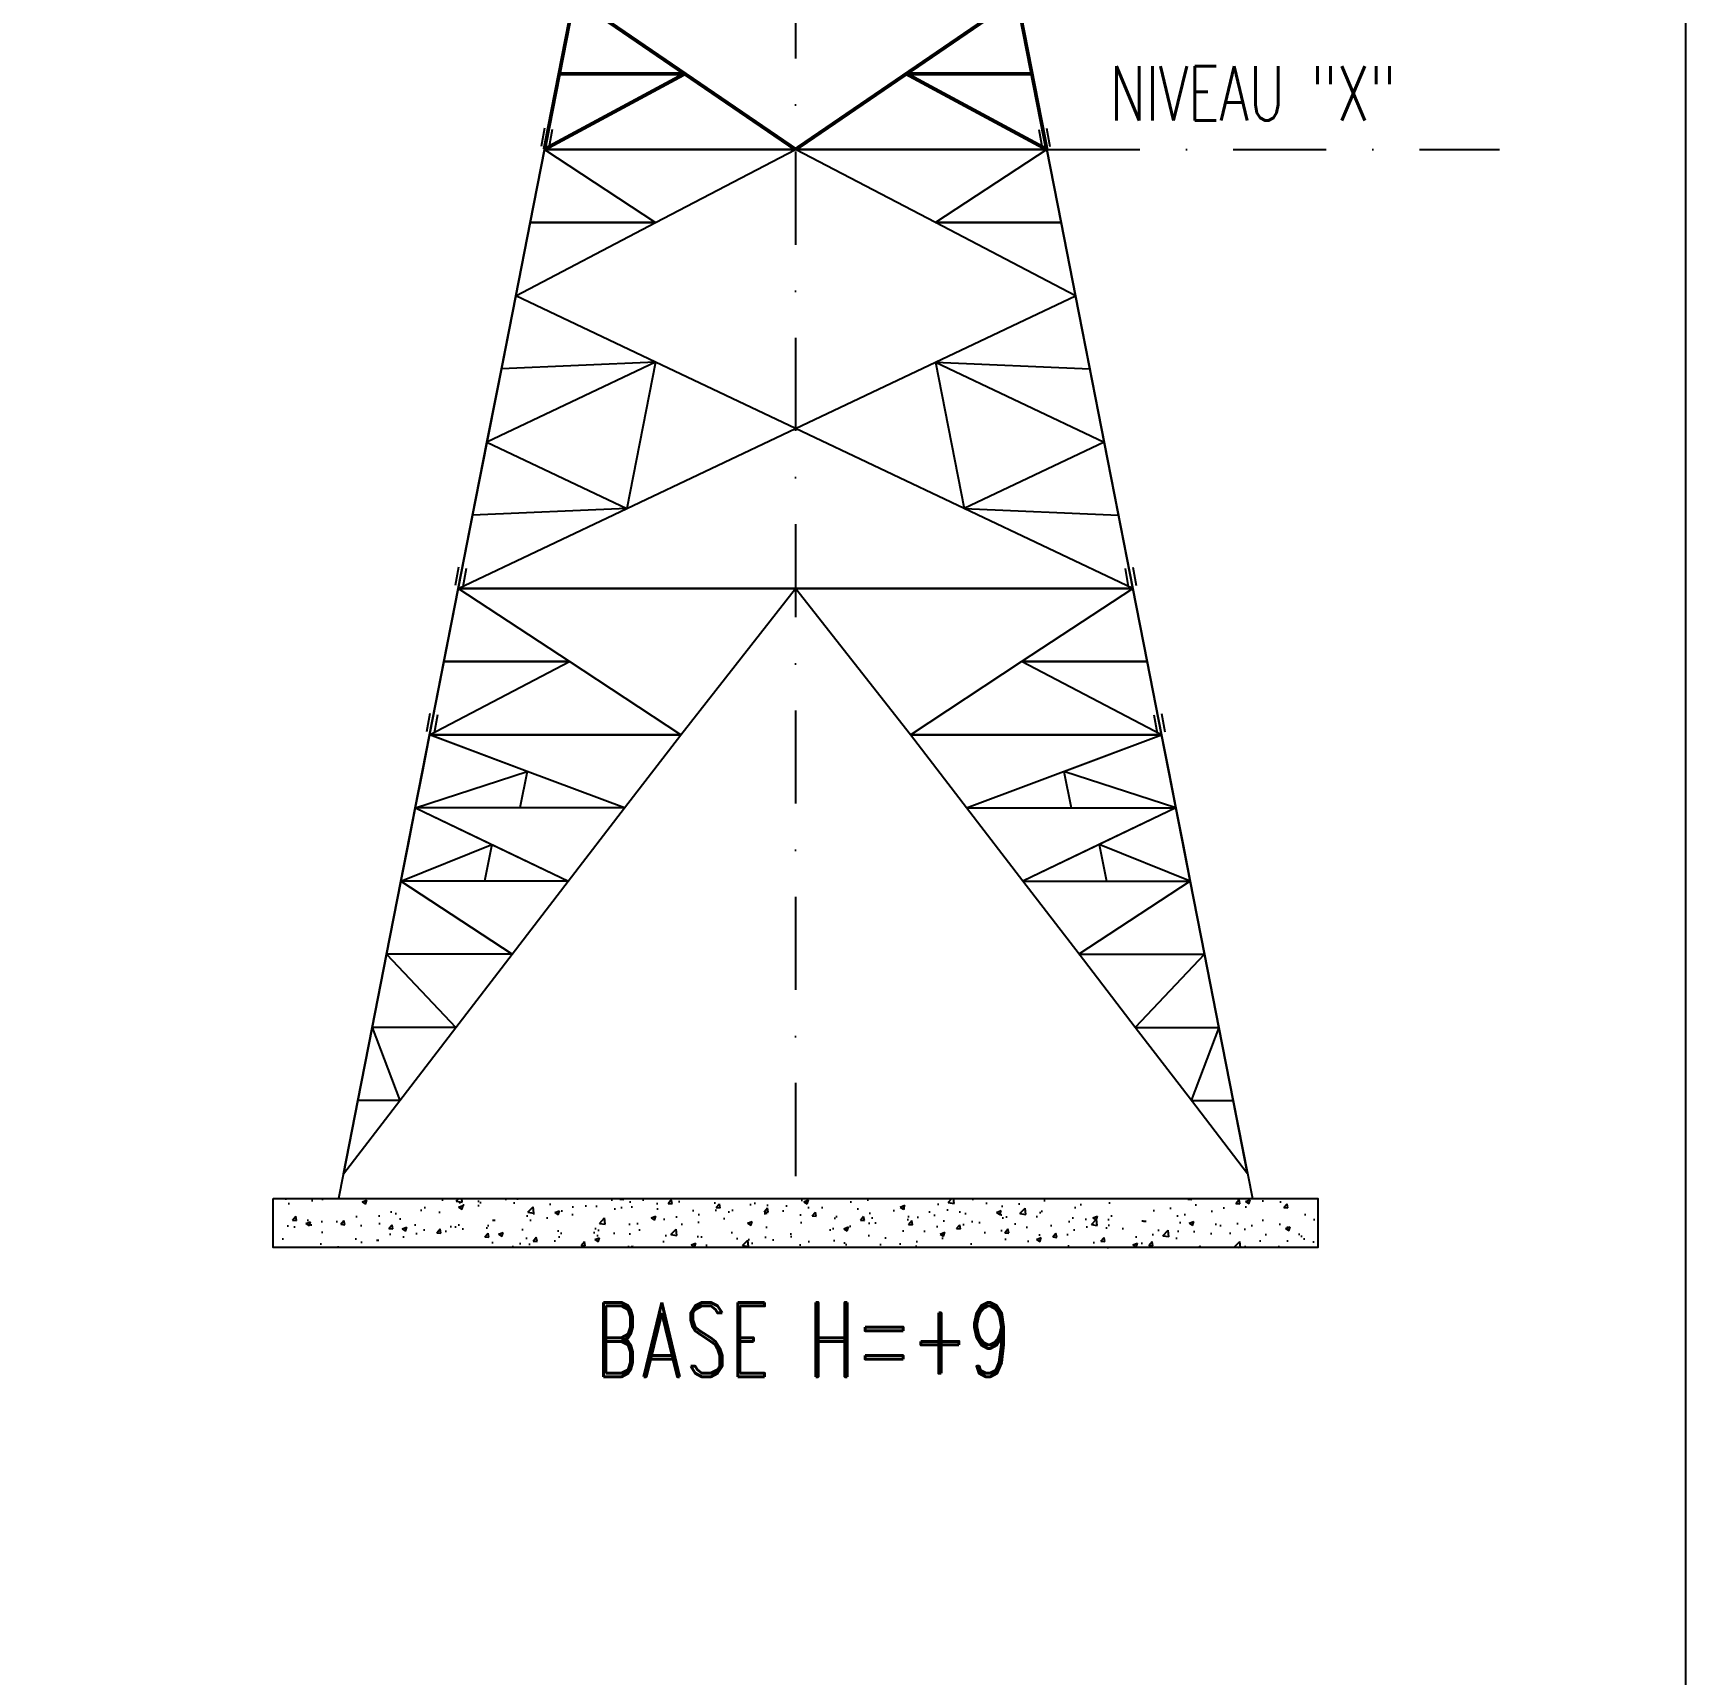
# Model space of a CAD drawing. Extents: x 512572 to 528792, y -20540 to -9023.
# Drawn here: x 527017 to 528792, y -18348 to -16584 of the extents above; entities that cross this region are included whole.
import ezdxf

# ---------------------------------------------------------------- set-up
doc = ezdxf.new("R2010")
doc.units = 0
doc.header["$LTSCALE"] = 200
doc.header["$MEASUREMENT"] = 0
doc.linetypes.add('DASHDOT', pattern=[1, 0.5, -0.25, 0, -0.25])
for name, color, linetype in [('LS', 7, 'CONTINUOUS'), ('MZ', 6, 'DASHDOT'), ('QT_MPR', 7, 'CONTINUOUS')]:
    doc.layers.add(name, color=color, linetype=linetype)
doc.styles.add('RD', font='ROMAND8.SHX', dxfattribs={"width": 0.7})
doc.styles.add('RS', font='ROMANS8.shx', dxfattribs={"width": 0.7})

msp = doc.modelspace()

# ---------------------------------------------------------------- hatches: boundary and pattern name
at = {"layer": 'LS'}
h = msp.add_hatch(dxfattribs=at)
h.set_pattern_fill('AR-CONC', color=3, scale=7.200107, style=0)
h.set_pattern_definition([(50, (504758.837, -22387.956), (51.6435, -4.51822), [5.40008, -59.40088]), (355, (504758.837, -22387.956), (-9.99024, 54.15864), [4.32006, -47.5207]), (100.4514, (504763.14, -22388.33), (41.65329, 49.64038), [4.58936, -50.48298]), (46.1842, (504758.84, -22373.556), (76.8425, -11.91755), [8.10012, -89.10132]), (96.6356, (504765.24, -22374.55), (67.29671, 70.13753), [6.88404, -75.72446]), (351.1842, (504758.84, -22373.556), (67.29666, 70.13758), [6.4801, -71.28106]), (21, (504766.037, -22377.156), (42.977945, -28.98899), [5.40008, -59.40088]), (326, (504766.037, -22377.156), (17.51896, 52.21158), [4.32006, -47.5207]), (71.4514, (504769.62, -22379.57), (60.49693, 23.22254), [4.58936, -50.48298]), (37.5, (504758.837, -22387.956), (0.875523, 23.968713), [0, -46.944696, 0, -48.240715, 0, -47.700707]), (7.5, (504758.837, -22387.956), (18.941288, 28.398064), [0, -27.504408, 0, -45.86468, 0, -18.18027]), (327.5, (504742.78, -22387.956), (38.435785, -1.623975), [0, -18.000267, 0, -56.160833, 0, -74.521105]), (317.5, (504735.58, -22387.956), (41.990027, 7.207666), [0, -23.400347, 0, -37.296553, 0, -52.920785])])
h.paths.add_polyline_path([(528397.053, -17835.859), (527275.287, -17835.859), (527275.287, -17888.341), (528397.053, -17888.341)])

# ---------------------------------------------------------------- linework, layer by layer
at = {"layer": 'LS', "color": 3, "ltscale": 0.01}
for p, q in [((527566.563, -16686.038), (527563.053, -16705.719)), ((527574.817, -16687.51), (527571.307, -16707.191)), ((528097.523, -16687.51), (528101.033, -16707.191)), ((528105.777, -16686.038), (528109.286, -16705.719))]:
    msp.add_line(p, q, dxfattribs=at)
at = {"layer": 'LS', "color": 6, "ltscale": 0.01}
for p, q in [((527566.467, -16708.792), (527551.062, -16787.392)), ((527566.467, -16708.792), (527551.062, -16787.392)), ((527551.062, -16787.392), (527566.467, -16708.792)), ((527551.062, -16787.392), (527566.467, -16708.792)), ((527566.467, -16708.792), (527551.062, -16787.392)), ((527566.467, -16708.792), (527551.062, -16787.392)), ((527701.292, -16708.792), (527566.467, -16708.792)), ((527566.467, -16708.792), (527701.292, -16708.792)), ((527566.467, -16708.792), (527701.292, -16708.792)), ((527566.467, -16708.792), (527701.292, -16708.792)), ((527566.467, -16708.792), (527701.292, -16708.792)), ((527701.292, -16708.792), (527566.467, -16708.792)), ((527701.292, -16708.792), (527566.467, -16708.792)), ((527701.292, -16708.792), (527566.467, -16708.792)), ((527566.467, -16708.792), (527685.887, -16787.392)), ((527566.467, -16708.792), (527685.887, -16787.392)), ((527685.887, -16787.392), (527836.17, -16708.792)), ((527685.887, -16787.392), (527836.17, -16708.792)), ((527701.292, -16708.792), (527836.17, -16708.792)), ((527836.17, -16708.792), (527701.292, -16708.792)), ((527836.17, -16708.792), (527701.292, -16708.792)), ((527836.17, -16708.792), (527701.292, -16708.792)), ((527836.17, -16708.792), (527971.048, -16708.792)), ((527971.048, -16708.792), (527836.17, -16708.792)), ((527836.17, -16708.792), (527971.048, -16708.792)), ((527836.17, -16708.792), (527971.048, -16708.792)), ((527986.453, -16787.392), (527836.17, -16708.792)), ((527986.453, -16787.392), (527836.17, -16708.792)), ((528105.873, -16708.792), (527971.048, -16708.792)), ((527971.048, -16708.792), (528105.873, -16708.792)), ((528105.873, -16708.792), (527971.048, -16708.792)), ((528105.873, -16708.792), (527971.048, -16708.792)), ((527971.048, -16708.792), (528105.873, -16708.792)), ((528105.873, -16708.792), (527971.048, -16708.792)), ((527971.048, -16708.792), (528105.873, -16708.792)), ((528105.873, -16708.792), (527986.453, -16787.392)), ((528105.873, -16708.792), (527986.453, -16787.392)), ((528105.873, -16708.792), (528121.278, -16787.392)), ((528105.873, -16708.792), (528121.278, -16787.392)), ((528121.278, -16787.392), (528105.873, -16708.792)), ((528121.278, -16787.392), (528105.873, -16708.792)), ((528105.873, -16708.792), (528121.278, -16787.392)), ((528105.873, -16708.792), (528121.278, -16787.392)), ((527535.656, -16865.992), (527551.062, -16787.392)), ((527535.656, -16865.992), (527551.062, -16787.392)), ((527535.656, -16865.992), (527685.887, -16787.392)), ((527535.656, -16865.992), (527685.887, -16787.392)), ((527551.062, -16787.392), (527535.656, -16865.992)), ((527551.062, -16787.392), (527535.656, -16865.992)), ((527551.062, -16787.392), (527685.887, -16787.392)), ((527685.887, -16787.392), (527551.062, -16787.392)), ((527986.453, -16787.392), (528121.278, -16787.392)), ((528121.278, -16787.392), (527986.453, -16787.392)), ((528136.684, -16865.992), (527986.453, -16787.392)), ((528136.684, -16865.992), (527986.453, -16787.392)), ((528136.684, -16865.992), (528121.278, -16787.392)), ((528136.684, -16865.992), (528121.278, -16787.392)), ((528121.278, -16787.392), (528136.684, -16865.992)), ((528121.278, -16787.392), (528136.684, -16865.992)), ((527520.25, -16944.592), (527535.656, -16865.992)), ((527520.25, -16944.592), (527535.656, -16865.992)), ((527535.656, -16865.992), (527521.665, -16937.256)), ((527535.656, -16865.992), (527521.665, -16937.256)), ((527685.887, -16937.256), (527535.656, -16865.992)), ((527685.887, -16937.256), (527535.656, -16865.992)), ((527986.453, -16937.256), (528136.684, -16865.992)), ((527986.453, -16937.256), (528136.684, -16865.992)), ((528152.09, -16944.592), (528136.684, -16865.992)), ((528152.09, -16944.592), (528136.684, -16865.992)), ((528136.684, -16865.992), (528150.675, -16937.256)), ((528136.684, -16865.992), (528150.675, -16937.256)), ((527521.665, -16937.256), (527490.854, -17094.456)), ((527521.665, -16937.256), (527490.854, -17094.456)), ((527521.665, -16937.256), (527504.792, -17023.192)), ((527521.665, -16937.256), (527504.792, -17023.192)), ((527685.887, -16937.256), (527504.792, -17023.192)), ((527685.887, -16937.256), (527504.792, -17023.192)), ((527504.792, -17023.192), (527520.25, -16944.592)), ((527504.792, -17023.192), (527520.25, -16944.592)), ((527521.665, -16937.256), (527507.674, -17008.572)), ((527521.665, -16937.256), (527507.674, -17008.572)), ((527685.887, -16937.256), (527520.25, -16944.592)), ((527685.887, -16937.256), (527520.25, -16944.592)), ((527520.25, -16944.592), (527521.665, -16937.256)), ((527520.25, -16944.592), (527521.665, -16937.256)), ((527685.887, -16937.256), (527655.076, -17094.456)), ((527685.887, -16937.256), (527655.076, -17094.456)), ((527836.17, -17008.572), (527685.887, -16937.256)), ((527836.17, -17008.572), (527685.887, -16937.256)), ((527836.17, -17008.572), (527986.453, -16937.256)), ((527836.17, -17008.572), (527986.453, -16937.256)), ((527986.453, -16937.256), (528152.09, -16944.592)), ((527986.453, -16937.256), (528152.09, -16944.592)), ((527986.453, -16937.256), (528167.548, -17023.192)), ((527986.453, -16937.256), (528167.548, -17023.192)), ((527986.453, -16937.256), (528017.264, -17094.456)), ((527986.453, -16937.256), (528017.264, -17094.456)), ((528152.09, -16944.592), (528150.675, -16937.256)), ((528152.09, -16944.592), (528150.675, -16937.256)), ((528150.675, -16937.256), (528167.548, -17023.192)), ((528150.675, -16937.256), (528167.548, -17023.192)), ((528150.675, -16937.256), (528181.486, -17094.456)), ((528150.675, -16937.256), (528181.486, -17094.456)), ((528150.675, -16937.256), (528164.666, -17008.572)), ((528150.675, -16937.256), (528164.666, -17008.572)), ((528167.548, -17023.192), (528152.09, -16944.592)), ((528167.548, -17023.192), (528152.09, -16944.592)), ((527507.674, -17008.572), (527490.854, -17094.456)), ((527507.674, -17008.572), (527490.854, -17094.456)), ((527655.076, -17094.456), (527836.17, -17008.572)), ((527655.076, -17094.456), (527836.17, -17008.572)), ((528017.264, -17094.456), (527836.17, -17008.572)), ((528017.264, -17094.456), (527836.17, -17008.572)), ((528164.666, -17008.572), (528181.486, -17094.456)), ((528164.666, -17008.572), (528181.486, -17094.456)), ((527489.387, -17101.792), (527504.792, -17023.192)), ((527489.387, -17101.792), (527504.792, -17023.192)), ((527504.792, -17023.192), (527490.854, -17094.456)), ((527504.792, -17023.192), (527490.854, -17094.456)), ((527504.792, -17023.192), (527655.076, -17094.456)), ((527504.792, -17023.192), (527655.076, -17094.456)), ((528167.548, -17023.192), (528017.264, -17094.456)), ((528167.548, -17023.192), (528017.264, -17094.456)), ((528167.548, -17023.192), (528181.486, -17094.456)), ((528167.548, -17023.192), (528181.486, -17094.456)), ((528182.953, -17101.792), (528167.548, -17023.192)), ((528182.953, -17101.792), (528167.548, -17023.192)), ((527473.981, -17180.392), (527655.076, -17094.456)), ((527473.981, -17180.392), (527655.076, -17094.456)), ((527490.854, -17094.456), (527473.981, -17180.392)), ((527490.854, -17094.456), (527473.981, -17180.392)), ((527473.981, -17180.392), (527489.387, -17101.792)), ((527473.981, -17180.392), (527489.387, -17101.792)), ((527490.854, -17094.456), (527489.387, -17101.792)), ((527490.854, -17094.456), (527489.387, -17101.792)), ((527655.076, -17094.456), (527489.387, -17101.792)), ((527655.076, -17094.456), (527489.387, -17101.792)), ((528017.264, -17094.456), (528182.953, -17101.792)), ((528017.264, -17094.456), (528182.953, -17101.792)), ((528198.359, -17180.392), (528017.264, -17094.456)), ((528198.359, -17180.392), (528017.264, -17094.456)), ((528181.486, -17094.456), (528182.953, -17101.792)), ((528181.486, -17094.456), (528182.953, -17101.792)), ((528181.486, -17094.456), (528198.359, -17180.392)), ((528181.486, -17094.456), (528198.359, -17180.392)), ((528198.359, -17180.392), (528182.953, -17101.792)), ((528198.359, -17180.392), (528182.953, -17101.792)), ((527474.077, -17157.638), (527470.567, -17177.319)), ((527482.331, -17159.11), (527478.821, -17178.791)), ((528190.009, -17159.11), (528193.519, -17178.791)), ((528198.263, -17157.638), (528201.772, -17177.319)), ((527473.981, -17180.392), (527443.17, -17337.592)), ((527473.981, -17180.392), (527443.17, -17337.592)), ((527458.576, -17258.992), (527473.981, -17180.392)), ((527458.576, -17258.992), (527473.981, -17180.392)), ((527473.981, -17180.392), (527458.576, -17258.992)), ((527473.981, -17180.392), (527458.576, -17258.992)), ((527473.981, -17180.392), (527594.711, -17180.392)), ((527473.981, -17180.392), (527594.711, -17180.392)), ((527473.981, -17180.392), (527534.346, -17180.392)), ((527473.981, -17180.392), (527534.346, -17180.392)), ((527473.981, -17180.392), (527534.346, -17180.392)), ((527593.453, -17258.992), (527473.981, -17180.392)), ((527593.453, -17258.992), (527473.981, -17180.392)), ((527473.981, -17180.392), (527655.076, -17180.392)), ((527655.076, -17180.392), (527473.981, -17180.392)), ((527473.981, -17180.392), (527594.711, -17180.392)), ((527473.981, -17180.392), (527594.711, -17180.392)), ((527473.981, -17180.392), (527534.346, -17180.392)), ((527473.981, -17180.392), (527534.346, -17180.392)), ((527473.981, -17180.392), (528198.359, -17180.392)), ((527534.346, -17180.392), (527594.711, -17180.392)), ((527534.346, -17180.392), (527594.711, -17180.392)), ((527594.711, -17180.392), (527715.44, -17180.392)), ((527594.711, -17180.392), (527715.44, -17180.392)), ((527594.711, -17180.392), (527655.076, -17180.392)), ((527594.711, -17180.392), (527655.076, -17180.392)), ((527655.076, -17180.392), (527715.44, -17180.392)), ((527655.076, -17180.392), (527715.44, -17180.392)), ((527655.076, -17180.392), (527836.17, -17180.392)), ((527836.17, -17180.392), (527655.076, -17180.392)), ((527712.873, -17337.592), (527836.17, -17180.392)), ((527712.873, -17337.592), (527836.17, -17180.392)), ((527715.44, -17180.392), (527836.17, -17180.392)), ((527715.44, -17180.392), (527836.17, -17180.392)), ((527715.44, -17180.392), (527836.17, -17180.392)), ((527715.44, -17180.392), (527836.17, -17180.392)), ((527959.467, -17337.592), (527836.17, -17180.392)), ((527959.467, -17337.592), (527836.17, -17180.392)), ((527836.17, -17180.392), (528017.264, -17180.392)), ((528017.264, -17180.392), (527836.17, -17180.392)), ((527956.9, -17180.392), (527836.17, -17180.392)), ((527956.9, -17180.392), (527836.17, -17180.392)), ((527836.17, -17180.392), (527956.9, -17180.392)), ((527836.17, -17180.392), (527956.9, -17180.392)), ((528017.264, -17180.392), (527956.9, -17180.392)), ((528017.264, -17180.392), (527956.9, -17180.392)), ((528077.629, -17180.392), (527956.9, -17180.392)), ((528077.629, -17180.392), (527956.9, -17180.392)), ((528017.264, -17180.392), (528198.359, -17180.392)), ((528198.359, -17180.392), (528017.264, -17180.392)), ((528077.629, -17180.392), (528017.264, -17180.392)), ((528077.629, -17180.392), (528017.264, -17180.392)), ((528198.359, -17180.392), (528077.629, -17180.392)), ((528077.629, -17180.392), (528198.359, -17180.392)), ((528198.359, -17180.392), (528077.629, -17180.392)), ((528198.359, -17180.392), (528077.629, -17180.392)), ((528137.994, -17180.392), (528077.629, -17180.392)), ((528137.994, -17180.392), (528077.629, -17180.392)), ((528078.887, -17258.992), (528198.359, -17180.392)), ((528078.887, -17258.992), (528198.359, -17180.392)), ((528198.359, -17180.392), (528137.994, -17180.392)), ((528198.359, -17180.392), (528137.994, -17180.392)), ((528137.994, -17180.392), (528198.359, -17180.392)), ((528198.359, -17180.392), (528137.994, -17180.392)), ((528198.359, -17180.392), (528137.994, -17180.392)), ((528198.359, -17180.392), (528229.17, -17337.592)), ((528198.359, -17180.392), (528229.17, -17337.592)), ((528213.764, -17258.992), (528198.359, -17180.392)), ((528213.764, -17258.992), (528198.359, -17180.392)), ((528198.359, -17180.392), (528213.764, -17258.992)), ((528198.359, -17180.392), (528213.764, -17258.992)), ((527443.17, -17337.592), (527593.453, -17258.992)), ((527443.17, -17337.592), (527593.453, -17258.992)), ((527443.17, -17337.592), (527458.576, -17258.992)), ((527443.17, -17337.592), (527458.576, -17258.992)), ((527443.17, -17337.592), (527458.576, -17258.992)), ((527443.17, -17337.592), (527458.576, -17258.992)), ((527458.576, -17258.992), (527443.17, -17337.592)), ((527458.576, -17258.992), (527443.17, -17337.592)), ((527458.576, -17258.992), (527593.453, -17258.992)), ((527593.453, -17258.992), (527458.576, -17258.992)), ((527712.873, -17337.592), (527593.453, -17258.992)), ((527712.873, -17337.592), (527593.453, -17258.992)), ((527959.467, -17337.592), (528078.887, -17258.992)), ((527959.467, -17337.592), (528078.887, -17258.992)), ((528229.17, -17337.592), (528078.887, -17258.992)), ((528229.17, -17337.592), (528078.887, -17258.992)), ((528078.887, -17258.992), (528213.764, -17258.992)), ((528213.764, -17258.992), (528078.887, -17258.992)), ((528229.17, -17337.592), (528213.764, -17258.992)), ((528229.17, -17337.592), (528213.764, -17258.992)), ((528229.17, -17337.592), (528213.764, -17258.992)), ((528229.17, -17337.592), (528213.764, -17258.992)), ((528213.764, -17258.992), (528229.17, -17337.592)), ((528213.764, -17258.992), (528229.17, -17337.592)), ((527443.266, -17314.838), (527439.756, -17334.519)), ((527451.52, -17316.31), (527448.01, -17335.991)), ((528220.82, -17316.31), (528224.33, -17335.991)), ((528229.074, -17314.838), (528232.584, -17334.519)), ((527427.764, -17416.192), (527443.17, -17337.592)), ((527443.17, -17337.592), (527427.764, -17416.192)), ((527427.764, -17416.192), (527443.17, -17337.592)), ((527443.17, -17337.592), (527427.764, -17416.192)), ((527443.17, -17337.592), (527435.467, -17376.892)), ((527443.17, -17337.592), (527435.467, -17376.892)), ((527443.17, -17337.592), (527577.995, -17337.592)), ((527443.17, -17337.592), (527577.995, -17337.592)), ((527577.995, -17337.592), (527443.17, -17337.592)), ((527443.17, -17337.592), (527577.995, -17337.592)), ((527577.995, -17337.592), (527443.17, -17337.592)), ((527577.995, -17337.592), (527443.17, -17337.592)), ((527443.17, -17337.592), (527577.995, -17337.592)), ((527577.995, -17337.592), (527443.17, -17337.592)), ((527547.925, -17376.878), (527443.219, -17337.574)), ((527547.925, -17376.878), (527443.268, -17337.592)), ((527712.873, -17337.592), (527577.995, -17337.592)), ((527712.873, -17337.592), (527577.995, -17337.592)), ((527577.995, -17337.592), (527712.873, -17337.592)), ((527712.873, -17337.592), (527577.995, -17337.592)), ((527652.508, -17416.192), (527712.873, -17337.592)), ((527652.508, -17416.192), (527712.873, -17337.592)), ((527959.467, -17337.592), (528094.345, -17337.592)), ((527959.467, -17337.592), (528094.345, -17337.592)), ((527959.467, -17337.592), (528094.345, -17337.592)), ((528094.345, -17337.592), (527959.467, -17337.592)), ((528019.832, -17416.192), (527959.467, -17337.592)), ((528019.832, -17416.192), (527959.467, -17337.592)), ((528019.798, -17416.148), (528229.121, -17337.574)), ((528229.17, -17337.592), (528094.345, -17337.592)), ((528229.17, -17337.592), (528094.345, -17337.592)), ((528229.17, -17337.592), (528094.345, -17337.592)), ((528094.345, -17337.592), (528229.17, -17337.592)), ((528094.345, -17337.592), (528229.17, -17337.592)), ((528094.345, -17337.592), (528229.17, -17337.592)), ((528094.345, -17337.592), (528229.17, -17337.592)), ((528229.17, -17337.592), (528094.345, -17337.592)), ((528124.415, -17376.878), (528229.072, -17337.592)), ((528244.576, -17416.192), (528229.17, -17337.592)), ((528229.17, -17337.592), (528244.576, -17416.192)), ((528229.17, -17337.592), (528236.873, -17376.892)), ((528244.576, -17416.192), (528229.17, -17337.592)), ((528229.17, -17337.592), (528244.576, -17416.192)), ((528229.17, -17337.592), (528236.873, -17376.892)), ((527427.764, -17416.192), (527435.467, -17376.892)), ((527435.467, -17376.892), (527427.764, -17416.192)), ((527427.764, -17416.192), (527435.467, -17376.892)), ((527435.467, -17376.892), (527427.764, -17416.192)), ((527435.467, -17376.892), (527427.764, -17416.192)), ((527435.467, -17376.892), (527427.764, -17416.192)), ((527427.868, -17416.164), (527547.925, -17376.878)), ((527427.868, -17416.164), (527547.925, -17376.878)), ((527547.925, -17376.878), (527540.173, -17416.164)), ((527547.925, -17376.878), (527540.173, -17416.164)), ((527652.53, -17416.164), (527547.925, -17376.878)), ((527652.53, -17416.164), (527547.925, -17376.878)), ((528244.472, -17416.164), (528124.415, -17376.878)), ((528124.415, -17376.878), (528132.167, -17416.164)), ((528244.472, -17416.164), (528124.415, -17376.878)), ((528124.415, -17376.878), (528132.167, -17416.164)), ((528244.576, -17416.192), (528236.873, -17376.892)), ((528236.873, -17376.892), (528244.576, -17416.192)), ((528244.576, -17416.192), (528236.873, -17376.892)), ((528236.873, -17376.892), (528244.576, -17416.192)), ((528236.873, -17376.892), (528244.576, -17416.192)), ((528236.873, -17376.892), (528244.576, -17416.192)), ((527412.359, -17494.792), (527427.764, -17416.192)), ((527427.764, -17416.192), (527412.359, -17494.792)), ((527412.359, -17494.792), (527427.764, -17416.192)), ((527427.764, -17416.192), (527412.359, -17494.792)), ((527427.764, -17416.192), (527420.062, -17455.492)), ((527427.764, -17416.192), (527420.062, -17455.492)), ((527427.868, -17416.164), (527592.187, -17494.735)), ((527427.868, -17416.164), (527592.187, -17494.735)), ((527540.173, -17416.164), (527427.868, -17416.164)), ((527427.868, -17416.164), (527510.001, -17455.449)), ((527540.173, -17416.164), (527427.868, -17416.164)), ((527427.868, -17416.164), (527510.001, -17455.449)), ((527652.53, -17416.164), (527540.173, -17416.164)), ((527652.53, -17416.164), (527540.173, -17416.164)), ((527592.143, -17494.792), (527652.508, -17416.192)), ((527592.143, -17494.792), (527652.508, -17416.192)), ((528019.81, -17416.164), (528132.167, -17416.164)), ((528019.81, -17416.164), (528132.167, -17416.164)), ((528080.197, -17494.792), (528019.832, -17416.192)), ((528080.197, -17494.792), (528019.832, -17416.192)), ((528244.472, -17416.164), (528080.153, -17494.735)), ((528244.472, -17416.164), (528080.153, -17494.735)), ((528132.167, -17416.164), (528244.472, -17416.164)), ((528132.167, -17416.164), (528244.472, -17416.164)), ((528244.472, -17416.164), (528162.339, -17455.449)), ((528244.472, -17416.164), (528162.339, -17455.449)), ((528259.981, -17494.792), (528244.576, -17416.192)), ((528244.576, -17416.192), (528259.981, -17494.792)), ((528244.576, -17416.192), (528252.278, -17455.492)), ((528259.981, -17494.792), (528244.576, -17416.192)), ((528244.576, -17416.192), (528259.981, -17494.792)), ((528244.576, -17416.192), (528252.278, -17455.492)), ((527412.359, -17494.792), (527420.062, -17455.492)), ((527420.062, -17455.492), (527412.359, -17494.792)), ((527412.359, -17494.792), (527420.062, -17455.492)), ((527420.062, -17455.492), (527412.359, -17494.792)), ((527420.062, -17455.492), (527412.359, -17494.792)), ((527420.062, -17455.492), (527412.359, -17494.792)), ((527412.468, -17494.735), (527510.001, -17455.449)), ((527412.468, -17494.735), (527510.001, -17455.449)), ((527510.001, -17455.449), (527502.301, -17494.735)), ((527510.001, -17455.449), (527502.301, -17494.735)), ((527510.001, -17455.449), (527592.187, -17494.735)), ((527510.001, -17455.449), (527592.187, -17494.735)), ((528162.339, -17455.449), (528080.153, -17494.735)), ((528162.339, -17455.449), (528080.153, -17494.735)), ((528259.872, -17494.735), (528162.339, -17455.449)), ((528162.339, -17455.449), (528170.039, -17494.735)), ((528259.872, -17494.735), (528162.339, -17455.449)), ((528162.339, -17455.449), (528170.039, -17494.735)), ((528259.981, -17494.792), (528252.278, -17455.492)), ((528252.278, -17455.492), (528259.981, -17494.792)), ((528259.981, -17494.792), (528252.278, -17455.492)), ((528252.278, -17455.492), (528259.981, -17494.792)), ((528252.278, -17455.492), (528259.981, -17494.792)), ((528252.278, -17455.492), (528259.981, -17494.792)), ((527412.359, -17494.792), (527396.953, -17573.392)), ((527412.359, -17494.792), (527396.953, -17573.392)), ((527396.953, -17573.392), (527412.359, -17494.792)), ((527412.359, -17494.792), (527396.953, -17573.392)), ((527396.953, -17573.392), (527412.359, -17494.792)), ((527412.359, -17494.792), (527396.953, -17573.392)), ((527531.844, -17573.307), (527412.468, -17494.735)), ((527412.468, -17494.735), (527531.844, -17573.307)), ((527531.844, -17573.307), (527412.468, -17494.735)), ((527412.468, -17494.735), (527531.844, -17573.307)), ((527502.301, -17494.735), (527412.468, -17494.735)), ((527502.301, -17494.735), (527412.468, -17494.735)), ((527592.187, -17494.735), (527502.301, -17494.735)), ((527592.187, -17494.735), (527502.301, -17494.735)), ((527531.778, -17573.392), (527592.143, -17494.792)), ((527531.778, -17573.392), (527592.143, -17494.792)), ((528080.153, -17494.735), (528170.039, -17494.735)), ((528080.153, -17494.735), (528170.039, -17494.735)), ((528140.562, -17573.392), (528080.197, -17494.792)), ((528140.562, -17573.392), (528080.197, -17494.792)), ((528259.872, -17494.735), (528140.496, -17573.307)), ((528170.039, -17494.735), (528259.872, -17494.735)), ((528170.039, -17494.735), (528259.872, -17494.735)), ((528259.981, -17494.792), (528275.387, -17573.392)), ((528259.981, -17494.792), (528275.387, -17573.392)), ((528275.387, -17573.392), (528259.981, -17494.792)), ((528259.981, -17494.792), (528275.387, -17573.392)), ((528275.387, -17573.392), (528259.981, -17494.792)), ((528259.981, -17494.792), (528275.387, -17573.392)), ((527396.953, -17573.392), (527381.548, -17651.992)), ((527396.953, -17573.392), (527381.548, -17651.992)), ((527381.548, -17651.992), (527396.953, -17573.392)), ((527396.953, -17573.392), (527381.548, -17651.992)), ((527381.548, -17651.992), (527396.953, -17573.392)), ((527396.953, -17573.392), (527381.548, -17651.992)), ((527531.844, -17573.307), (527397.068, -17573.307)), ((527397.068, -17573.307), (527471.501, -17651.878)), ((527397.068, -17573.307), (527471.501, -17651.878)), ((527531.844, -17573.307), (527397.068, -17573.307)), ((527397.068, -17573.307), (527471.501, -17651.878)), ((527397.068, -17573.307), (527471.501, -17651.878)), ((527471.414, -17651.992), (527531.778, -17573.392)), ((527471.414, -17651.992), (527531.778, -17573.392)), ((528140.496, -17573.307), (528275.272, -17573.307)), ((528200.926, -17651.992), (528140.562, -17573.392)), ((528200.926, -17651.992), (528140.562, -17573.392)), ((528275.272, -17573.307), (528200.839, -17651.878)), ((528275.387, -17573.392), (528290.792, -17651.992)), ((528275.387, -17573.392), (528290.792, -17651.992)), ((528290.792, -17651.992), (528275.387, -17573.392)), ((528275.387, -17573.392), (528290.792, -17651.992)), ((528290.792, -17651.992), (528275.387, -17573.392)), ((528275.387, -17573.392), (528290.792, -17651.992)), ((527381.548, -17651.992), (527366.09, -17730.592)), ((527381.548, -17651.992), (527366.09, -17730.592)), ((527366.09, -17730.592), (527381.548, -17651.992)), ((527381.548, -17651.992), (527366.09, -17730.592)), ((527366.09, -17730.592), (527381.548, -17651.992)), ((527381.548, -17651.992), (527366.09, -17730.592)), ((527471.501, -17651.878), (527381.668, -17651.878)), ((527381.668, -17651.878), (527411.158, -17730.45)), ((527381.668, -17651.878), (527411.158, -17730.45)), ((527471.501, -17651.878), (527381.668, -17651.878)), ((527381.668, -17651.878), (527411.158, -17730.45)), ((527381.668, -17651.878), (527411.158, -17730.45)), ((527411.049, -17730.592), (527471.414, -17651.992)), ((527411.049, -17730.592), (527471.414, -17651.992)), ((528200.839, -17651.878), (528290.672, -17651.878)), ((528261.291, -17730.592), (528200.926, -17651.992)), ((528261.291, -17730.592), (528200.926, -17651.992)), ((528290.672, -17651.878), (528261.182, -17730.45)), ((528290.792, -17651.992), (528306.25, -17730.592)), ((528290.792, -17651.992), (528306.25, -17730.592)), ((528306.25, -17730.592), (528290.792, -17651.992)), ((528290.792, -17651.992), (528306.25, -17730.592)), ((528306.25, -17730.592), (528290.792, -17651.992)), ((528290.792, -17651.992), (528306.25, -17730.592)), ((527366.09, -17730.592), (527345.457, -17835.859)), ((527350.684, -17809.192), (527366.09, -17730.592)), ((527350.684, -17809.192), (527411.049, -17730.592)), ((527366.09, -17730.592), (527350.684, -17809.192)), ((527350.684, -17809.192), (527366.09, -17730.592)), ((527350.684, -17809.192), (527411.049, -17730.592)), ((527411.158, -17730.45), (527366.215, -17730.45)), ((527411.158, -17730.45), (527366.215, -17730.45)), ((527411.158, -17730.45), (527366.215, -17730.45)), ((527411.158, -17730.45), (527366.215, -17730.45)), ((528261.182, -17730.45), (528306.125, -17730.45)), ((528321.656, -17809.192), (528261.291, -17730.592)), ((528321.656, -17809.192), (528261.291, -17730.592)), ((528321.656, -17809.192), (528306.25, -17730.592)), ((528306.25, -17730.592), (528321.656, -17809.192)), ((528321.656, -17809.192), (528306.25, -17730.592)), ((528306.25, -17730.592), (528326.883, -17835.859))]:
    msp.add_line(p, q, dxfattribs=at)
at = {"layer": 'LS', "color": 8}
msp.add_lwpolyline([(512572.329, -9060.123), (512572.329, -20540.123), (525292.329, -20540.123), (525292.329, -18940.123), (528792.329, -18940.123), (528792.329, -9060.123), (512572.329, -9060.123)], close=True, dxfattribs=at)
at = {"layer": 'LS', "color": 3, "ltscale": 0.01, "const_width": 4}
for points in [[(527598.326, -16546.352), (527582.397, -16627.572)], [(527598.326, -16546.352), (527582.397, -16627.572)], [(527582.397, -16627.572), (527598.326, -16546.352)], [(527582.397, -16627.572), (527598.326, -16546.352)], [(527717.222, -16627.572), (527598.326, -16546.352)], [(527717.222, -16627.572), (527598.326, -16546.352)], [(527955.118, -16627.572), (528074.014, -16546.352)], [(527955.118, -16627.572), (528074.014, -16546.352)], [(528074.014, -16546.352), (528089.943, -16627.572)], [(528074.014, -16546.352), (528089.943, -16627.572)], [(528089.943, -16627.572), (528074.014, -16546.352)], [(528089.943, -16627.572), (528074.014, -16546.352)], [(527582.397, -16627.572), (527566.467, -16708.792)], [(527582.397, -16627.572), (527566.467, -16708.792)], [(527566.467, -16708.792), (527582.397, -16627.572)], [(527566.467, -16708.792), (527582.397, -16627.572)], [(527582.397, -16627.572), (527566.467, -16708.792)], [(527582.397, -16627.572), (527566.467, -16708.792)], [(527717.222, -16627.572), (527566.467, -16708.792)], [(527717.222, -16627.572), (527566.467, -16708.792)], [(527717.222, -16627.572), (527582.397, -16627.572)], [(527582.397, -16627.572), (527717.222, -16627.572)], [(527836.17, -16708.792), (527717.222, -16627.572)], [(527836.17, -16708.792), (527717.222, -16627.572)], [(527836.17, -16708.792), (527955.118, -16627.572)], [(527836.17, -16708.792), (527955.118, -16627.572)], [(527955.118, -16627.572), (528105.873, -16708.792)], [(527955.118, -16627.572), (528105.873, -16708.792)], [(528089.943, -16627.572), (527955.118, -16627.572)], [(527955.118, -16627.572), (528089.943, -16627.572)], [(528089.943, -16627.572), (528105.873, -16708.792)], [(528089.943, -16627.572), (528105.873, -16708.792)], [(528105.873, -16708.792), (528089.943, -16627.572)], [(528105.873, -16708.792), (528089.943, -16627.572)], [(528089.943, -16627.572), (528105.873, -16708.792)], [(528089.943, -16627.572), (528105.873, -16708.792)]]:
    msp.add_lwpolyline(points, dxfattribs=at)
at = {"layer": 'LS', "color": 3}
msp.add_lwpolyline([(527275.287, -17835.859), (528397.053, -17835.859), (528397.053, -17888.341), (527275.287, -17888.341)], close=True, dxfattribs=at)
at = {"layer": 'MZ'}
for p, q in [((527836.17, -15110.35), (527836.17, -17835.859)), ((528105.873, -16708.792), (528592.054, -16708.792))]:
    msp.add_line(p, q, dxfattribs=at)

# ---------------------------------------------------------------- texts
at = {"layer": 'LS', "color": 3, "insert": (527844.831, -17987.266), "char_height": 80, "attachment_point": 5, "style": 'RD'}
msp.add_mtext('BASE H=+9', dxfattribs=at)
at = {"layer": 'QT_MPR', "color": 7, "style": 'RS', "width": 0.7}
msp.add_text('NIVEAU "X"', height=58.5, dxfattribs=at).set_placement((528173.747, -16677.743))

doc.saveas('drawing.dxf')
